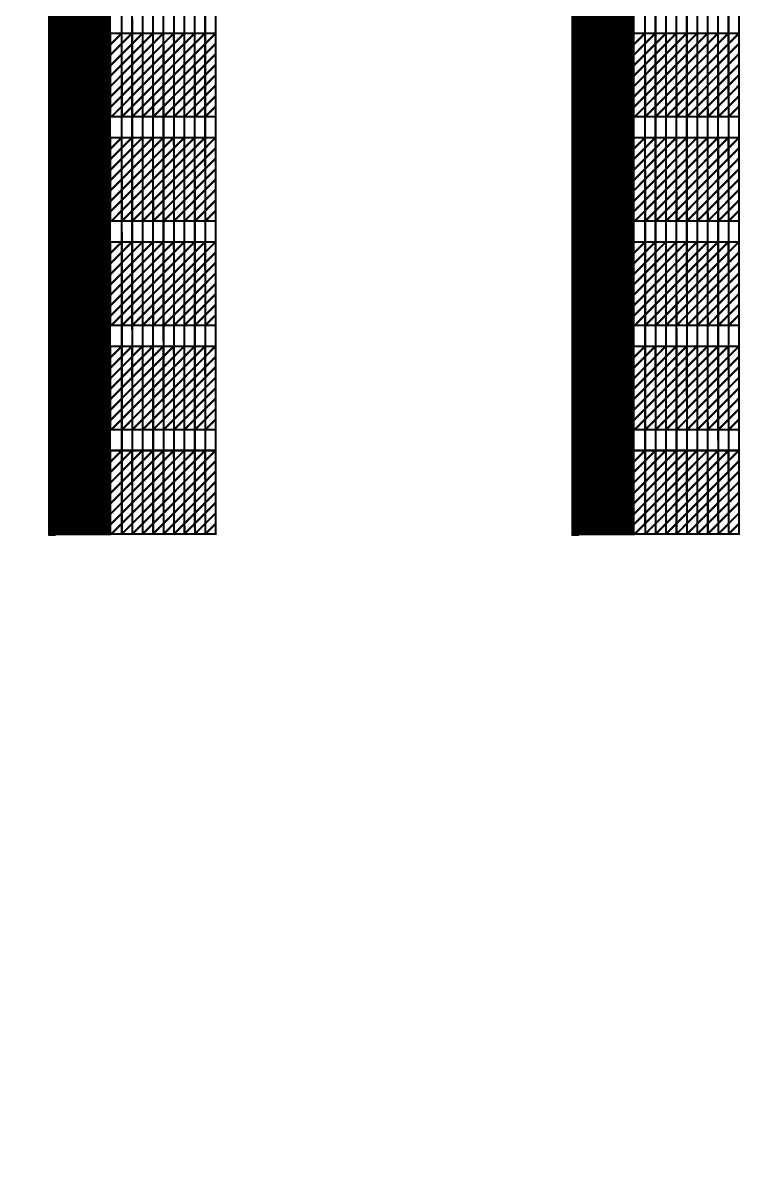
# Model space of a CAD drawing. Header units: millimetres. Extents: x -51 to 51, y -51 to 51.
# Drawn here: x -18.6 to -15.09, y -22.12 to -16.65 of the extents above; entities that cross this region are included whole.
import ezdxf

# ---------------------------------------------------------------- set-up
doc = ezdxf.new("R2010")
doc.units = ezdxf.units.MM
doc.linetypes.add('DASHED', pattern=[19.05, 12.7, -6.35])
for name, color, linetype in [('bottom_SU8', 5, 'Continuous'), ('metal', 43, 'Continuous'), ('reference', 18, 'DASHED')]:
    doc.layers.add(name, color=color, linetype=linetype)
doc.layers.add('top SU-8', color=3, linetype='Continuous', transparency=0.63)

msp = doc.modelspace()

# ---------------------------------------------------------------- linework, layer by layer
at = {"layer": 'bottom_SU8', "transparency": 33554544}
for points, const_width in [([(-18.3235, 5.9298), (-18.3235, -19.1017)], 0.3), ([(-15.8147, 5.9298), (-15.8147, -19.1017)], 0.3), ([(-18.1221, -19.0957), (-18.1267, -3.1964)], 0.01), ([(-18.0723, -19.0957), (-18.0767, -3.1964)], 0.01), ([(-18.0223, -19.0957), (-18.0267, -3.1964)], 0.01), ([(-17.9721, -19.0957), (-17.9767, -3.1961)], 0.01), ([(-17.9221, -19.0957), (-17.9267, -3.1964)], 0.01), ([(-17.8721, -19.0957), (-17.8767, -3.1961)], 0.01), ([(-17.8221, -19.0957), (-17.8263, -3.1961)], 0.01), ([(-17.7721, -19.0957), (-17.7767, -3.1961)], 0.01), ([(-17.7221, -19.0957), (-17.7267, -3.1961)], 0.01), ([(-17.6721, -19.0957), (-17.6766, -3.1921)], 0.01), ([(-15.6133, -19.0957), (-15.6178, -3.1964)], 0.01), ([(-15.5635, -19.0957), (-15.5678, -3.1964)], 0.01), ([(-15.5135, -19.0957), (-15.5178, -3.1964)], 0.01), ([(-15.4633, -19.0957), (-15.4678, -3.1961)], 0.01), ([(-15.4133, -19.0957), (-15.4178, -3.1964)], 0.01), ([(-15.3633, -19.0957), (-15.3678, -3.1961)], 0.01), ([(-15.3133, -19.0957), (-15.3175, -3.1961)], 0.01), ([(-15.2633, -19.0957), (-15.2678, -3.1961)], 0.01), ([(-15.2133, -19.0957), (-15.2178, -3.1961)], 0.01), ([(-15.1633, -19.0957), (-15.1678, -3.1921)], 0.01), ([(-18.2078, -16.7808), (-18.1229, -16.6957)], 0.01), ([(-18.2076, -16.8307), (-18.0729, -16.6957)], 0.01), ([(-18.2076, -16.8808), (-18.0229, -16.6957)], 0.01), ([(-18.2076, -16.9309), (-17.9729, -16.6957)], 0.01), ([(-18.2076, -16.981), (-17.9229, -16.6957)], 0.01), ([(-18.2076, -17.0311), (-17.8729, -16.6957)], 0.01), ([(-18.2076, -17.0812), (-17.8229, -16.6957)], 0.01), ([(-18.2076, -16.6957), (-17.6673, -16.6957)], 0.01), ([(-18.1721, -17.0957), (-17.7729, -16.6957)], 0.01), ([(-18.1221, -17.0957), (-18.1229, -16.6957)], 0.01), ([(-18.1221, -17.0957), (-17.7229, -16.6957)], 0.01), ([(-18.0721, -17.0957), (-18.0729, -16.6957)], 0.01), ([(-18.0721, -17.0957), (-17.6729, -16.6957)], 0.01), ([(-18.0221, -17.0957), (-18.0229, -16.6957)], 0.01), ([(-17.9721, -17.0957), (-17.9729, -16.6957)], 0.01), ([(-17.9221, -17.0957), (-17.9229, -16.6957)], 0.01), ([(-17.8721, -17.0957), (-17.8729, -16.6957)], 0.01), ([(-17.8221, -17.0957), (-17.8229, -16.6957)], 0.01), ([(-17.7721, -17.0957), (-17.7729, -16.6957)], 0.01), ([(-17.7221, -17.0957), (-17.7229, -16.6957)], 0.01), ([(-17.6721, -17.0957), (-17.6729, -16.6957)], 0.01), ([(-15.699, -16.7808), (-15.6141, -16.6957)], 0.01), ([(-15.6988, -16.8307), (-15.5641, -16.6957)], 0.01), ([(-15.6988, -16.8808), (-15.5141, -16.6957)], 0.01), ([(-15.6988, -16.9309), (-15.4641, -16.6957)], 0.01), ([(-15.6988, -16.981), (-15.4141, -16.6957)], 0.01), ([(-15.6988, -17.0311), (-15.3641, -16.6957)], 0.01), ([(-15.6988, -17.0812), (-15.3141, -16.6957)], 0.01), ([(-15.6988, -16.6957), (-15.1585, -16.6957)], 0.01), ([(-15.6633, -17.0957), (-15.2641, -16.6957)], 0.01), ([(-15.6133, -17.0957), (-15.6141, -16.6957)], 0.01), ([(-15.6133, -17.0957), (-15.2141, -16.6957)], 0.01), ([(-15.5633, -17.0957), (-15.5641, -16.6957)], 0.01), ([(-15.5633, -17.0957), (-15.1641, -16.6957)], 0.01), ([(-15.5133, -17.0957), (-15.5141, -16.6957)], 0.01), ([(-15.4633, -17.0957), (-15.4641, -16.6957)], 0.01), ([(-15.4133, -17.0957), (-15.4141, -16.6957)], 0.01), ([(-15.3633, -17.0957), (-15.3641, -16.6957)], 0.01), ([(-15.3133, -17.0957), (-15.3141, -16.6957)], 0.01), ([(-15.2633, -17.0957), (-15.2641, -16.6957)], 0.01), ([(-15.2133, -17.0957), (-15.2141, -16.6957)], 0.01), ([(-15.1633, -17.0957), (-15.1641, -16.6957)], 0.01), ([(-18.0221, -17.0957), (-17.6728, -16.7457)], 0.01), ([(-15.5133, -17.0957), (-15.164, -16.7457)], 0.01), ([(-17.9721, -17.0957), (-17.6727, -16.7957)], 0.01), ([(-15.4633, -17.0957), (-15.1639, -16.7957)], 0.01), ([(-17.9221, -17.0957), (-17.6726, -16.8457)], 0.01), ([(-15.4133, -17.0957), (-15.1638, -16.8457)], 0.01), ([(-17.8721, -17.0957), (-17.6725, -16.8957)], 0.01), ([(-15.3633, -17.0957), (-15.1637, -16.8957)], 0.01), ([(-17.8221, -17.0957), (-17.6724, -16.9457)], 0.01), ([(-15.3133, -17.0957), (-15.1636, -16.9457)], 0.01), ([(-17.7721, -17.0957), (-17.6723, -16.9957)], 0.01), ([(-15.2633, -17.0957), (-15.1635, -16.9957)], 0.01), ([(-17.7221, -17.0957), (-17.6722, -17.0457)], 0.01), ([(-15.2133, -17.0957), (-15.1634, -17.0457)], 0.01), ([(-18.2076, -17.0957), (-17.6672, -17.0957)], 0.01), ([(-15.6988, -17.0957), (-15.1584, -17.0957)], 0.01), ([(-18.2078, -17.2808), (-18.1229, -17.1957)], 0.01), ([(-18.2076, -17.3307), (-18.0729, -17.1957)], 0.01), ([(-18.2076, -17.3808), (-18.0229, -17.1957)], 0.01), ([(-18.2076, -17.4309), (-17.9729, -17.1957)], 0.01), ([(-18.2076, -17.481), (-17.9229, -17.1957)], 0.01), ([(-18.2076, -17.5311), (-17.8729, -17.1957)], 0.01), ([(-18.2076, -17.5812), (-17.8229, -17.1957)], 0.01), ([(-18.2076, -17.1957), (-17.6673, -17.1957)], 0.01), ([(-18.1721, -17.5957), (-17.7729, -17.1957)], 0.01), ([(-18.1221, -17.5957), (-18.1229, -17.1957)], 0.01), ([(-18.1221, -17.5957), (-17.7229, -17.1957)], 0.01), ([(-18.0721, -17.5957), (-18.0729, -17.1957)], 0.01), ([(-18.0721, -17.5957), (-17.6729, -17.1957)], 0.01), ([(-18.0221, -17.5957), (-18.0229, -17.1957)], 0.01), ([(-17.9721, -17.5957), (-17.9729, -17.1957)], 0.01), ([(-17.9221, -17.5957), (-17.9229, -17.1957)], 0.01), ([(-17.8721, -17.5957), (-17.8729, -17.1957)], 0.01), ([(-17.8221, -17.5957), (-17.8229, -17.1957)], 0.01), ([(-17.7721, -17.5957), (-17.7729, -17.1957)], 0.01), ([(-17.7221, -17.5957), (-17.7229, -17.1957)], 0.01), ([(-17.6721, -17.5957), (-17.6729, -17.1957)], 0.01), ([(-15.699, -17.2808), (-15.6141, -17.1957)], 0.01), ([(-15.6988, -17.3307), (-15.5641, -17.1957)], 0.01), ([(-15.6988, -17.3808), (-15.5141, -17.1957)], 0.01), ([(-15.6988, -17.4309), (-15.4641, -17.1957)], 0.01), ([(-15.6988, -17.481), (-15.4141, -17.1957)], 0.01), ([(-15.6988, -17.5311), (-15.3641, -17.1957)], 0.01), ([(-15.6988, -17.5812), (-15.3141, -17.1957)], 0.01), ([(-15.6988, -17.1957), (-15.1585, -17.1957)], 0.01), ([(-15.6633, -17.5957), (-15.2641, -17.1957)], 0.01), ([(-15.6133, -17.5957), (-15.6141, -17.1957)], 0.01), ([(-15.6133, -17.5957), (-15.2141, -17.1957)], 0.01), ([(-15.5633, -17.5957), (-15.5641, -17.1957)], 0.01), ([(-15.5633, -17.5957), (-15.1641, -17.1957)], 0.01), ([(-15.5133, -17.5957), (-15.5141, -17.1957)], 0.01), ([(-15.4633, -17.5957), (-15.4641, -17.1957)], 0.01), ([(-15.4133, -17.5957), (-15.4141, -17.1957)], 0.01), ([(-15.3633, -17.5957), (-15.3641, -17.1957)], 0.01), ([(-15.3133, -17.5957), (-15.3141, -17.1957)], 0.01), ([(-15.2633, -17.5957), (-15.2641, -17.1957)], 0.01), ([(-15.2133, -17.5957), (-15.2141, -17.1957)], 0.01), ([(-15.1633, -17.5957), (-15.1641, -17.1957)], 0.01), ([(-18.0221, -17.5957), (-17.6728, -17.2457)], 0.01), ([(-15.5133, -17.5957), (-15.164, -17.2457)], 0.01), ([(-17.9721, -17.5957), (-17.6727, -17.2957)], 0.01), ([(-15.4633, -17.5957), (-15.1639, -17.2957)], 0.01), ([(-17.9221, -17.5957), (-17.6726, -17.3457)], 0.01), ([(-15.4133, -17.5957), (-15.1638, -17.3457)], 0.01), ([(-17.8721, -17.5957), (-17.6725, -17.3957)], 0.01), ([(-15.3633, -17.5957), (-15.1637, -17.3957)], 0.01), ([(-17.8221, -17.5957), (-17.6724, -17.4457)], 0.01), ([(-15.3133, -17.5957), (-15.1636, -17.4457)], 0.01), ([(-17.7721, -17.5957), (-17.6723, -17.4957)], 0.01), ([(-15.2633, -17.5957), (-15.1635, -17.4957)], 0.01), ([(-17.7221, -17.5957), (-17.6722, -17.5457)], 0.01), ([(-15.2133, -17.5957), (-15.1634, -17.5457)], 0.01), ([(-18.2076, -17.5957), (-17.6672, -17.5957)], 0.01), ([(-15.6988, -17.5957), (-15.1584, -17.5957)], 0.01), ([(-18.2078, -17.7808), (-18.1229, -17.6957)], 0.01), ([(-18.2076, -17.8307), (-18.0729, -17.6957)], 0.01), ([(-18.2076, -17.8808), (-18.0229, -17.6957)], 0.01), ([(-18.2076, -17.9309), (-17.9729, -17.6957)], 0.01), ([(-18.2076, -17.981), (-17.9229, -17.6957)], 0.01), ([(-18.2076, -18.0311), (-17.8729, -17.6957)], 0.01), ([(-18.2076, -18.0812), (-17.8229, -17.6957)], 0.01), ([(-18.2076, -17.6957), (-17.6673, -17.6957)], 0.01), ([(-18.1721, -18.0957), (-17.7729, -17.6957)], 0.01), ([(-18.1221, -18.0957), (-18.1229, -17.6957)], 0.01), ([(-18.1221, -18.0957), (-17.7229, -17.6957)], 0.01), ([(-18.0721, -18.0957), (-18.0729, -17.6957)], 0.01), ([(-18.0721, -18.0957), (-17.6729, -17.6957)], 0.01), ([(-18.0221, -18.0957), (-18.0229, -17.6957)], 0.01), ([(-17.9721, -18.0957), (-17.9729, -17.6957)], 0.01), ([(-17.9221, -18.0957), (-17.9229, -17.6957)], 0.01), ([(-17.8721, -18.0957), (-17.8729, -17.6957)], 0.01), ([(-17.8221, -18.0957), (-17.8229, -17.6957)], 0.01), ([(-17.7721, -18.0957), (-17.7729, -17.6957)], 0.01), ([(-17.7221, -18.0957), (-17.7229, -17.6957)], 0.01), ([(-17.6721, -18.0957), (-17.6729, -17.6957)], 0.01), ([(-15.699, -17.7808), (-15.6141, -17.6957)], 0.01), ([(-15.6988, -17.8307), (-15.5641, -17.6957)], 0.01), ([(-15.6988, -17.8808), (-15.5141, -17.6957)], 0.01), ([(-15.6988, -17.9309), (-15.4641, -17.6957)], 0.01), ([(-15.6988, -17.981), (-15.4141, -17.6957)], 0.01), ([(-15.6988, -18.0311), (-15.3641, -17.6957)], 0.01), ([(-15.6988, -18.0812), (-15.3141, -17.6957)], 0.01), ([(-15.6988, -17.6957), (-15.1585, -17.6957)], 0.01), ([(-15.6633, -18.0957), (-15.2641, -17.6957)], 0.01), ([(-15.6133, -18.0957), (-15.6141, -17.6957)], 0.01), ([(-15.6133, -18.0957), (-15.2141, -17.6957)], 0.01), ([(-15.5633, -18.0957), (-15.5641, -17.6957)], 0.01), ([(-15.5633, -18.0957), (-15.1641, -17.6957)], 0.01), ([(-15.5133, -18.0957), (-15.5141, -17.6957)], 0.01), ([(-15.4633, -18.0957), (-15.4641, -17.6957)], 0.01), ([(-15.4133, -18.0957), (-15.4141, -17.6957)], 0.01), ([(-15.3633, -18.0957), (-15.3641, -17.6957)], 0.01), ([(-15.3133, -18.0957), (-15.3141, -17.6957)], 0.01), ([(-15.2633, -18.0957), (-15.2641, -17.6957)], 0.01), ([(-15.2133, -18.0957), (-15.2141, -17.6957)], 0.01), ([(-15.1633, -18.0957), (-15.1641, -17.6957)], 0.01), ([(-18.0221, -18.0957), (-17.6728, -17.7457)], 0.01), ([(-17.9721, -18.0957), (-17.6727, -17.7957)], 0.01), ([(-15.5133, -18.0957), (-15.164, -17.7457)], 0.01), ([(-15.4633, -18.0957), (-15.1639, -17.7957)], 0.01), ([(-17.9221, -18.0957), (-17.6726, -17.8457)], 0.01), ([(-15.4133, -18.0957), (-15.1638, -17.8457)], 0.01), ([(-17.8721, -18.0957), (-17.6725, -17.8957)], 0.01), ([(-15.3633, -18.0957), (-15.1637, -17.8957)], 0.01), ([(-17.8221, -18.0957), (-17.6724, -17.9457)], 0.01), ([(-15.3133, -18.0957), (-15.1636, -17.9457)], 0.01), ([(-17.7721, -18.0957), (-17.6723, -17.9957)], 0.01), ([(-15.2633, -18.0957), (-15.1635, -17.9957)], 0.01), ([(-17.7221, -18.0957), (-17.6722, -18.0457)], 0.01), ([(-15.2133, -18.0957), (-15.1634, -18.0457)], 0.01), ([(-18.2076, -18.0957), (-17.6672, -18.0957)], 0.01), ([(-15.6988, -18.0957), (-15.1584, -18.0957)], 0.01), ([(-18.2078, -18.2808), (-18.1229, -18.1957)], 0.01), ([(-18.2076, -18.3307), (-18.0729, -18.1957)], 0.01), ([(-18.2076, -18.3808), (-18.0229, -18.1957)], 0.01), ([(-18.2076, -18.4309), (-17.9729, -18.1957)], 0.01), ([(-18.2076, -18.481), (-17.9229, -18.1957)], 0.01), ([(-18.2076, -18.5311), (-17.8729, -18.1957)], 0.01), ([(-18.2076, -18.5812), (-17.8229, -18.1957)], 0.01), ([(-18.2076, -18.1957), (-17.6673, -18.1957)], 0.01), ([(-18.1721, -18.5957), (-17.7729, -18.1957)], 0.01), ([(-18.1221, -18.5957), (-18.1229, -18.1957)], 0.01), ([(-18.1221, -18.5957), (-17.7229, -18.1957)], 0.01), ([(-18.0721, -18.5957), (-18.0729, -18.1957)], 0.01), ([(-18.0721, -18.5957), (-17.6729, -18.1957)], 0.01), ([(-18.0221, -18.5957), (-18.0229, -18.1957)], 0.01), ([(-17.9721, -18.5957), (-17.9729, -18.1957)], 0.01), ([(-17.9221, -18.5957), (-17.9229, -18.1957)], 0.01), ([(-17.8721, -18.5957), (-17.8729, -18.1957)], 0.01), ([(-17.8221, -18.5957), (-17.8229, -18.1957)], 0.01), ([(-17.7721, -18.5957), (-17.7729, -18.1957)], 0.01), ([(-17.7221, -18.5957), (-17.7229, -18.1957)], 0.01), ([(-17.6721, -18.5957), (-17.6729, -18.1957)], 0.01), ([(-15.699, -18.2808), (-15.6141, -18.1957)], 0.01), ([(-15.6988, -18.3307), (-15.5641, -18.1957)], 0.01), ([(-15.6988, -18.3808), (-15.5141, -18.1957)], 0.01), ([(-15.6988, -18.4309), (-15.4641, -18.1957)], 0.01), ([(-15.6988, -18.481), (-15.4141, -18.1957)], 0.01), ([(-15.6988, -18.5311), (-15.3641, -18.1957)], 0.01), ([(-15.6988, -18.5812), (-15.3141, -18.1957)], 0.01), ([(-15.6988, -18.1957), (-15.1585, -18.1957)], 0.01), ([(-15.6633, -18.5957), (-15.2641, -18.1957)], 0.01), ([(-15.6133, -18.5957), (-15.6141, -18.1957)], 0.01), ([(-15.6133, -18.5957), (-15.2141, -18.1957)], 0.01), ([(-15.5633, -18.5957), (-15.5641, -18.1957)], 0.01), ([(-15.5633, -18.5957), (-15.1641, -18.1957)], 0.01), ([(-15.5133, -18.5957), (-15.5141, -18.1957)], 0.01), ([(-15.4633, -18.5957), (-15.4641, -18.1957)], 0.01), ([(-15.4133, -18.5957), (-15.4141, -18.1957)], 0.01), ([(-15.3633, -18.5957), (-15.3641, -18.1957)], 0.01), ([(-15.3133, -18.5957), (-15.3141, -18.1957)], 0.01), ([(-15.2633, -18.5957), (-15.2641, -18.1957)], 0.01), ([(-15.2133, -18.5957), (-15.2141, -18.1957)], 0.01), ([(-15.1633, -18.5957), (-15.1641, -18.1957)], 0.01), ([(-18.0221, -18.5957), (-17.6728, -18.2457)], 0.01), ([(-15.5133, -18.5957), (-15.164, -18.2457)], 0.01), ([(-17.9721, -18.5957), (-17.6727, -18.2957)], 0.01), ([(-17.9221, -18.5957), (-17.6726, -18.3457)], 0.01), ([(-15.4633, -18.5957), (-15.1639, -18.2957)], 0.01), ([(-15.4133, -18.5957), (-15.1638, -18.3457)], 0.01), ([(-17.8721, -18.5957), (-17.6725, -18.3957)], 0.01), ([(-15.3633, -18.5957), (-15.1637, -18.3957)], 0.01), ([(-17.8221, -18.5957), (-17.6724, -18.4457)], 0.01), ([(-15.3133, -18.5957), (-15.1636, -18.4457)], 0.01), ([(-17.7721, -18.5957), (-17.6723, -18.4957)], 0.01), ([(-15.2633, -18.5957), (-15.1635, -18.4957)], 0.01), ([(-17.7221, -18.5957), (-17.6722, -18.5457)], 0.01), ([(-15.2133, -18.5957), (-15.1634, -18.5457)], 0.01), ([(-18.2076, -18.5957), (-17.6672, -18.5957)], 0.01), ([(-15.6988, -18.5957), (-15.1584, -18.5957)], 0.01), ([(-18.2078, -18.7808), (-18.1229, -18.6957)], 0.01), ([(-18.2076, -18.8307), (-18.0729, -18.6957)], 0.01), ([(-18.2076, -18.8808), (-18.0229, -18.6957)], 0.01), ([(-18.2076, -18.9309), (-17.9729, -18.6957)], 0.01), ([(-18.2076, -18.981), (-17.9229, -18.6957)], 0.01), ([(-18.2076, -19.0311), (-17.8729, -18.6957)], 0.01), ([(-18.2076, -19.0812), (-17.8229, -18.6957)], 0.01), ([(-18.2076, -18.6957), (-17.6673, -18.6957)], 0.01), ([(-18.1721, -19.0957), (-17.7729, -18.6957)], 0.01), ([(-18.1221, -19.0957), (-18.1229, -18.6957)], 0.01), ([(-18.1221, -19.0957), (-17.7229, -18.6957)], 0.01), ([(-18.0721, -19.0957), (-18.0729, -18.6957)], 0.01), ([(-18.0721, -19.0957), (-17.6729, -18.6957)], 0.01), ([(-18.0221, -19.0957), (-18.0229, -18.6957)], 0.01), ([(-17.9721, -19.0957), (-17.9729, -18.6957)], 0.01), ([(-17.9221, -19.0957), (-17.9229, -18.6957)], 0.01), ([(-17.8721, -19.0957), (-17.8729, -18.6957)], 0.01), ([(-17.8221, -19.0957), (-17.8229, -18.6957)], 0.01), ([(-17.7721, -19.0957), (-17.7729, -18.6957)], 0.01), ([(-17.7221, -19.0957), (-17.7229, -18.6957)], 0.01), ([(-17.6721, -19.0957), (-17.6729, -18.6957)], 0.01), ([(-15.699, -18.7808), (-15.6141, -18.6957)], 0.01), ([(-15.6988, -18.8307), (-15.5641, -18.6957)], 0.01), ([(-15.6988, -18.8808), (-15.5141, -18.6957)], 0.01), ([(-15.6988, -18.9309), (-15.4641, -18.6957)], 0.01), ([(-15.6988, -18.981), (-15.4141, -18.6957)], 0.01), ([(-15.6988, -19.0311), (-15.3641, -18.6957)], 0.01), ([(-15.6988, -19.0812), (-15.3141, -18.6957)], 0.01), ([(-15.6988, -18.6957), (-15.1585, -18.6957)], 0.01), ([(-15.6633, -19.0957), (-15.2641, -18.6957)], 0.01), ([(-15.6133, -19.0957), (-15.6141, -18.6957)], 0.01), ([(-15.6133, -19.0957), (-15.2141, -18.6957)], 0.01), ([(-15.5633, -19.0957), (-15.5641, -18.6957)], 0.01), ([(-15.5633, -19.0957), (-15.1641, -18.6957)], 0.01), ([(-15.5133, -19.0957), (-15.5141, -18.6957)], 0.01), ([(-15.4633, -19.0957), (-15.4641, -18.6957)], 0.01), ([(-15.4133, -19.0957), (-15.4141, -18.6957)], 0.01), ([(-15.3633, -19.0957), (-15.3641, -18.6957)], 0.01), ([(-15.3133, -19.0957), (-15.3141, -18.6957)], 0.01), ([(-15.2633, -19.0957), (-15.2641, -18.6957)], 0.01), ([(-15.2133, -19.0957), (-15.2141, -18.6957)], 0.01), ([(-15.1633, -19.0957), (-15.1641, -18.6957)], 0.01), ([(-18.0221, -19.0957), (-17.6728, -18.7457)], 0.01), ([(-15.5133, -19.0957), (-15.164, -18.7457)], 0.01), ([(-17.9721, -19.0957), (-17.6727, -18.7957)], 0.01), ([(-15.4633, -19.0957), (-15.1639, -18.7957)], 0.01), ([(-17.9221, -19.0957), (-17.6726, -18.8457)], 0.01), ([(-15.4133, -19.0957), (-15.1638, -18.8457)], 0.01), ([(-17.8721, -19.0957), (-17.6725, -18.8957)], 0.01), ([(-17.8221, -19.0957), (-17.6724, -18.9457)], 0.01), ([(-15.3633, -19.0957), (-15.1637, -18.8957)], 0.01), ([(-15.3133, -19.0957), (-15.1636, -18.9457)], 0.01), ([(-17.7721, -19.0957), (-17.6723, -18.9957)], 0.01), ([(-15.2633, -19.0957), (-15.1635, -18.9957)], 0.01), ([(-17.7221, -19.0957), (-17.6722, -19.0457)], 0.01), ([(-15.2133, -19.0957), (-15.1634, -19.0457)], 0.01), ([(-18.2076, -19.0957), (-17.6672, -19.0957)], 0.01), ([(-15.6988, -19.0957), (-15.1584, -19.0957)], 0.01)]:
    msp.add_lwpolyline(points, dxfattribs=dict(at, const_width=const_width))
at = {"layer": 'metal', "transparency": 33554544}
for points, const_width in [([(-18.4295, -17.0957), (-18.4295, 7.0554)], 0.004), ([(-15.9207, -17.0957), (-15.9207, 7.0554)], 0.004), ([(-18.4475, -18.0957), (-18.4475, 6.4565)], 0.004), ([(-18.4385, -17.5957), (-18.4385, 6.4576)], 0.004), ([(-15.9387, -18.0957), (-15.9387, 6.4565)], 0.004), ([(-15.9297, -17.5957), (-15.9297, 6.4576)], 0.004), ([(-18.4655, -19.0957), (-18.4655, 5.8889)], 0.004), ([(-18.4565, -18.5957), (-18.4565, 5.8943)], 0.004), ([(-15.9567, -19.0957), (-15.9567, 5.8889)], 0.004), ([(-15.9477, -18.5957), (-15.9477, 5.8943)], 0.004), ([(-18.1824, -16.8054), (-18.0729, -16.6957)], 0.006), ([(-18.1823, -16.8554), (-18.0229, -16.6957)], 0.006), ([(-18.1823, -16.9055), (-17.9729, -16.6957)], 0.006), ([(-18.1823, -16.9556), (-17.9229, -16.6957)], 0.006), ([(-18.1823, -17.0558), (-17.8229, -16.6957)], 0.006), ([(-18.1823, -16.6957), (-17.6699, -16.6957)], 0.006), ([(-18.1822, -17.0056), (-17.8729, -16.6957)], 0.006), ([(-18.1822, -16.7551), (-18.1229, -16.6957)], 0.006), ([(-18.1721, -17.0957), (-17.7729, -16.6957)], 0.006), ([(-18.1221, -17.0957), (-18.1229, -16.6957)], 0.006), ([(-18.1221, -17.0957), (-17.7229, -16.6957)], 0.006), ([(-18.0721, -17.0957), (-18.0729, -16.6957)], 0.006), ([(-18.0721, -17.0957), (-17.6729, -16.6957)], 0.006), ([(-18.0221, -17.0957), (-18.0229, -16.6957)], 0.006), ([(-17.9721, -17.0957), (-17.9729, -16.6957)], 0.006), ([(-17.9221, -17.0957), (-17.9229, -16.6957)], 0.006), ([(-17.8721, -17.0957), (-17.8729, -16.6957)], 0.006), ([(-17.8221, -17.0957), (-17.8229, -16.6957)], 0.006), ([(-17.7721, -17.0957), (-17.7729, -16.6957)], 0.006), ([(-17.7221, -17.0957), (-17.7229, -16.6957)], 0.006), ([(-17.6721, -17.0957), (-17.6729, -16.6957)], 0.006), ([(-15.6736, -16.8054), (-15.5641, -16.6957)], 0.006), ([(-15.6735, -16.8554), (-15.5141, -16.6957)], 0.006), ([(-15.6735, -16.9055), (-15.4641, -16.6957)], 0.006), ([(-15.6735, -17.0558), (-15.3141, -16.6957)], 0.006), ([(-15.6735, -16.6957), (-15.1611, -16.6957)], 0.006), ([(-15.6734, -16.9556), (-15.4141, -16.6957)], 0.006), ([(-15.6734, -17.0056), (-15.3641, -16.6957)], 0.006), ([(-15.6734, -16.7551), (-15.6141, -16.6957)], 0.006), ([(-15.6633, -17.0957), (-15.2641, -16.6957)], 0.006), ([(-15.6133, -17.0957), (-15.6141, -16.6957)], 0.006), ([(-15.6133, -17.0957), (-15.2141, -16.6957)], 0.006), ([(-15.5633, -17.0957), (-15.5641, -16.6957)], 0.006), ([(-15.5633, -17.0957), (-15.1641, -16.6957)], 0.006), ([(-15.5133, -17.0957), (-15.5141, -16.6957)], 0.006), ([(-15.4633, -17.0957), (-15.4641, -16.6957)], 0.006), ([(-15.4133, -17.0957), (-15.4141, -16.6957)], 0.006), ([(-15.3633, -17.0957), (-15.3641, -16.6957)], 0.006), ([(-15.3133, -17.0957), (-15.3141, -16.6957)], 0.006), ([(-15.2633, -17.0957), (-15.2641, -16.6957)], 0.006), ([(-15.2133, -17.0957), (-15.2141, -16.6957)], 0.006), ([(-15.1633, -17.0957), (-15.1641, -16.6957)], 0.006), ([(-18.0221, -17.0957), (-17.6728, -16.7457)], 0.006), ([(-15.5133, -17.0957), (-15.164, -16.7457)], 0.006), ([(-17.9721, -17.0957), (-17.6727, -16.7957)], 0.006), ([(-15.4633, -17.0957), (-15.1639, -16.7957)], 0.006), ([(-17.9221, -17.0957), (-17.6726, -16.8457)], 0.006), ([(-15.4133, -17.0957), (-15.1638, -16.8457)], 0.006), ([(-17.8721, -17.0957), (-17.6725, -16.8957)], 0.006), ([(-15.3633, -17.0957), (-15.1637, -16.8957)], 0.006), ([(-17.8221, -17.0957), (-17.6724, -16.9457)], 0.006), ([(-15.3133, -17.0957), (-15.1636, -16.9457)], 0.006), ([(-17.7721, -17.0957), (-17.6723, -16.9957)], 0.006), ([(-15.2633, -17.0957), (-15.1635, -16.9957)], 0.006), ([(-17.7221, -17.0957), (-17.6722, -17.0457)], 0.006), ([(-15.2133, -17.0957), (-15.1634, -17.0457)], 0.006), ([(-18.1844, -17.0957), (-17.6696, -17.0957)], 0.006), ([(-15.6756, -17.0957), (-15.1608, -17.0957)], 0.006), ([(-18.1824, -17.3054), (-18.0729, -17.1957)], 0.006), ([(-18.1823, -17.3554), (-18.0229, -17.1957)], 0.006), ([(-18.1823, -17.4055), (-17.9729, -17.1957)], 0.006), ([(-18.1823, -17.4556), (-17.9229, -17.1957)], 0.006), ([(-18.1823, -17.5558), (-17.8229, -17.1957)], 0.006), ([(-18.1823, -17.1957), (-17.6699, -17.1957)], 0.006), ([(-18.1822, -17.5056), (-17.8729, -17.1957)], 0.006), ([(-18.1822, -17.2551), (-18.1229, -17.1957)], 0.006), ([(-18.1721, -17.5957), (-17.7729, -17.1957)], 0.006), ([(-18.1221, -17.5957), (-18.1229, -17.1957)], 0.006), ([(-18.1221, -17.5957), (-17.7229, -17.1957)], 0.006), ([(-18.0721, -17.5957), (-18.0729, -17.1957)], 0.006), ([(-18.0721, -17.5957), (-17.6729, -17.1957)], 0.006), ([(-18.0221, -17.5957), (-18.0229, -17.1957)], 0.006), ([(-17.9721, -17.5957), (-17.9729, -17.1957)], 0.006), ([(-17.9221, -17.5957), (-17.9229, -17.1957)], 0.006), ([(-17.8721, -17.5957), (-17.8729, -17.1957)], 0.006), ([(-17.8221, -17.5957), (-17.8229, -17.1957)], 0.006), ([(-17.7721, -17.5957), (-17.7729, -17.1957)], 0.006), ([(-17.7221, -17.5957), (-17.7229, -17.1957)], 0.006), ([(-17.6721, -17.5957), (-17.6729, -17.1957)], 0.006), ([(-15.6736, -17.3054), (-15.5641, -17.1957)], 0.006), ([(-15.6735, -17.3554), (-15.5141, -17.1957)], 0.006), ([(-15.6735, -17.4055), (-15.4641, -17.1957)], 0.006), ([(-15.6735, -17.5558), (-15.3141, -17.1957)], 0.006), ([(-15.6735, -17.1957), (-15.1611, -17.1957)], 0.006), ([(-15.6734, -17.4556), (-15.4141, -17.1957)], 0.006), ([(-15.6734, -17.5056), (-15.3641, -17.1957)], 0.006), ([(-15.6734, -17.2551), (-15.6141, -17.1957)], 0.006), ([(-15.6633, -17.5957), (-15.2641, -17.1957)], 0.006), ([(-15.6133, -17.5957), (-15.6141, -17.1957)], 0.006), ([(-15.6133, -17.5957), (-15.2141, -17.1957)], 0.006), ([(-15.5633, -17.5957), (-15.5641, -17.1957)], 0.006), ([(-15.5633, -17.5957), (-15.1641, -17.1957)], 0.006), ([(-15.5133, -17.5957), (-15.5141, -17.1957)], 0.006), ([(-15.4633, -17.5957), (-15.4641, -17.1957)], 0.006), ([(-15.4133, -17.5957), (-15.4141, -17.1957)], 0.006), ([(-15.3633, -17.5957), (-15.3641, -17.1957)], 0.006), ([(-15.3133, -17.5957), (-15.3141, -17.1957)], 0.006), ([(-15.2633, -17.5957), (-15.2641, -17.1957)], 0.006), ([(-15.2133, -17.5957), (-15.2141, -17.1957)], 0.006), ([(-15.1633, -17.5957), (-15.1641, -17.1957)], 0.006), ([(-18.0221, -17.5957), (-17.6728, -17.2457)], 0.006), ([(-15.5133, -17.5957), (-15.164, -17.2457)], 0.006), ([(-17.9721, -17.5957), (-17.6727, -17.2957)], 0.006), ([(-15.4633, -17.5957), (-15.1639, -17.2957)], 0.006), ([(-17.9221, -17.5957), (-17.6726, -17.3457)], 0.006), ([(-15.4133, -17.5957), (-15.1638, -17.3457)], 0.006), ([(-17.8721, -17.5957), (-17.6725, -17.3957)], 0.006), ([(-15.3633, -17.5957), (-15.1637, -17.3957)], 0.006), ([(-17.8221, -17.5957), (-17.6724, -17.4457)], 0.006), ([(-15.3133, -17.5957), (-15.1636, -17.4457)], 0.006), ([(-17.7721, -17.5957), (-17.6723, -17.4957)], 0.006), ([(-15.2633, -17.5957), (-15.1635, -17.4957)], 0.006), ([(-17.7221, -17.5957), (-17.6722, -17.5457)], 0.006), ([(-15.2133, -17.5957), (-15.1634, -17.5457)], 0.006), ([(-18.1844, -17.5957), (-17.6696, -17.5957)], 0.006), ([(-15.6756, -17.5957), (-15.1608, -17.5957)], 0.006), ([(-18.1824, -17.8054), (-18.0729, -17.6957)], 0.006), ([(-18.1823, -17.8554), (-18.0229, -17.6957)], 0.006), ([(-18.1823, -17.9055), (-17.9729, -17.6957)], 0.006), ([(-18.1823, -17.9556), (-17.9229, -17.6957)], 0.006), ([(-18.1823, -18.0558), (-17.8229, -17.6957)], 0.006), ([(-18.1823, -17.6957), (-17.6699, -17.6957)], 0.006), ([(-18.1822, -18.0056), (-17.8729, -17.6957)], 0.006), ([(-18.1822, -17.7551), (-18.1229, -17.6957)], 0.006), ([(-18.1721, -18.0957), (-17.7729, -17.6957)], 0.006), ([(-18.1221, -18.0957), (-18.1229, -17.6957)], 0.006), ([(-18.1221, -18.0957), (-17.7229, -17.6957)], 0.006), ([(-18.0721, -18.0957), (-18.0729, -17.6957)], 0.006), ([(-18.0721, -18.0957), (-17.6729, -17.6957)], 0.006), ([(-18.0221, -18.0957), (-18.0229, -17.6957)], 0.006), ([(-17.9721, -18.0957), (-17.9729, -17.6957)], 0.006), ([(-17.9221, -18.0957), (-17.9229, -17.6957)], 0.006), ([(-17.8721, -18.0957), (-17.8729, -17.6957)], 0.006), ([(-17.8221, -18.0957), (-17.8229, -17.6957)], 0.006), ([(-17.7721, -18.0957), (-17.7729, -17.6957)], 0.006), ([(-17.7221, -18.0957), (-17.7229, -17.6957)], 0.006), ([(-17.6721, -18.0957), (-17.6729, -17.6957)], 0.006), ([(-15.6736, -17.8054), (-15.5641, -17.6957)], 0.006), ([(-15.6735, -17.8554), (-15.5141, -17.6957)], 0.006), ([(-15.6735, -17.9055), (-15.4641, -17.6957)], 0.006), ([(-15.6735, -18.0558), (-15.3141, -17.6957)], 0.006), ([(-15.6735, -17.6957), (-15.1611, -17.6957)], 0.006), ([(-15.6734, -17.9556), (-15.4141, -17.6957)], 0.006), ([(-15.6734, -18.0056), (-15.3641, -17.6957)], 0.006), ([(-15.6734, -17.7551), (-15.6141, -17.6957)], 0.006), ([(-15.6633, -18.0957), (-15.2641, -17.6957)], 0.006), ([(-15.6133, -18.0957), (-15.6141, -17.6957)], 0.006), ([(-15.6133, -18.0957), (-15.2141, -17.6957)], 0.006), ([(-15.5633, -18.0957), (-15.5641, -17.6957)], 0.006), ([(-15.5633, -18.0957), (-15.1641, -17.6957)], 0.006), ([(-15.5133, -18.0957), (-15.5141, -17.6957)], 0.006), ([(-15.4633, -18.0957), (-15.4641, -17.6957)], 0.006), ([(-15.4133, -18.0957), (-15.4141, -17.6957)], 0.006), ([(-15.3633, -18.0957), (-15.3641, -17.6957)], 0.006), ([(-15.3133, -18.0957), (-15.3141, -17.6957)], 0.006), ([(-15.2633, -18.0957), (-15.2641, -17.6957)], 0.006), ([(-15.2133, -18.0957), (-15.2141, -17.6957)], 0.006), ([(-15.1633, -18.0957), (-15.1641, -17.6957)], 0.006), ([(-18.0221, -18.0957), (-17.6728, -17.7457)], 0.006), ([(-17.9721, -18.0957), (-17.6727, -17.7957)], 0.006), ([(-15.5133, -18.0957), (-15.164, -17.7457)], 0.006), ([(-15.4633, -18.0957), (-15.1639, -17.7957)], 0.006), ([(-17.9221, -18.0957), (-17.6726, -17.8457)], 0.006), ([(-15.4133, -18.0957), (-15.1638, -17.8457)], 0.006), ([(-17.8721, -18.0957), (-17.6725, -17.8957)], 0.006), ([(-15.3633, -18.0957), (-15.1637, -17.8957)], 0.006), ([(-17.8221, -18.0957), (-17.6724, -17.9457)], 0.006), ([(-15.3133, -18.0957), (-15.1636, -17.9457)], 0.006), ([(-17.7721, -18.0957), (-17.6723, -17.9957)], 0.006), ([(-15.2633, -18.0957), (-15.1635, -17.9957)], 0.006), ([(-17.7221, -18.0957), (-17.6722, -18.0457)], 0.006), ([(-15.2133, -18.0957), (-15.1634, -18.0457)], 0.006), ([(-18.1844, -18.0957), (-17.6696, -18.0957)], 0.006), ([(-15.6756, -18.0957), (-15.1608, -18.0957)], 0.006), ([(-18.1824, -18.3054), (-18.0729, -18.1957)], 0.006), ([(-18.1823, -18.3554), (-18.0229, -18.1957)], 0.006), ([(-18.1823, -18.4055), (-17.9729, -18.1957)], 0.006), ([(-18.1823, -18.4556), (-17.9229, -18.1957)], 0.006), ([(-18.1823, -18.5558), (-17.8229, -18.1957)], 0.006), ([(-18.1823, -18.1957), (-17.6699, -18.1957)], 0.006), ([(-18.1822, -18.5056), (-17.8729, -18.1957)], 0.006), ([(-18.1822, -18.2551), (-18.1229, -18.1957)], 0.006), ([(-18.1721, -18.5957), (-17.7729, -18.1957)], 0.006), ([(-18.1221, -18.5957), (-18.1229, -18.1957)], 0.006), ([(-18.1221, -18.5957), (-17.7229, -18.1957)], 0.006), ([(-18.0721, -18.5957), (-18.0729, -18.1957)], 0.006), ([(-18.0721, -18.5957), (-17.6729, -18.1957)], 0.006), ([(-18.0221, -18.5957), (-18.0229, -18.1957)], 0.006), ([(-17.9721, -18.5957), (-17.9729, -18.1957)], 0.006), ([(-17.9221, -18.5957), (-17.9229, -18.1957)], 0.006), ([(-17.8721, -18.5957), (-17.8729, -18.1957)], 0.006), ([(-17.8221, -18.5957), (-17.8229, -18.1957)], 0.006), ([(-17.7721, -18.5957), (-17.7729, -18.1957)], 0.006), ([(-17.7221, -18.5957), (-17.7229, -18.1957)], 0.006), ([(-17.6721, -18.5957), (-17.6729, -18.1957)], 0.006), ([(-15.6736, -18.3054), (-15.5641, -18.1957)], 0.006), ([(-15.6735, -18.3554), (-15.5141, -18.1957)], 0.006), ([(-15.6735, -18.4055), (-15.4641, -18.1957)], 0.006), ([(-15.6735, -18.5558), (-15.3141, -18.1957)], 0.006), ([(-15.6735, -18.1957), (-15.1611, -18.1957)], 0.006), ([(-15.6734, -18.4556), (-15.4141, -18.1957)], 0.006), ([(-15.6734, -18.5056), (-15.3641, -18.1957)], 0.006), ([(-15.6734, -18.2551), (-15.6141, -18.1957)], 0.006), ([(-15.6633, -18.5957), (-15.2641, -18.1957)], 0.006), ([(-15.6133, -18.5957), (-15.6141, -18.1957)], 0.006), ([(-15.6133, -18.5957), (-15.2141, -18.1957)], 0.006), ([(-15.5633, -18.5957), (-15.5641, -18.1957)], 0.006), ([(-15.5633, -18.5957), (-15.1641, -18.1957)], 0.006), ([(-15.5133, -18.5957), (-15.5141, -18.1957)], 0.006), ([(-15.4633, -18.5957), (-15.4641, -18.1957)], 0.006), ([(-15.4133, -18.5957), (-15.4141, -18.1957)], 0.006), ([(-15.3633, -18.5957), (-15.3641, -18.1957)], 0.006), ([(-15.3133, -18.5957), (-15.3141, -18.1957)], 0.006), ([(-15.2633, -18.5957), (-15.2641, -18.1957)], 0.006), ([(-15.2133, -18.5957), (-15.2141, -18.1957)], 0.006), ([(-15.1633, -18.5957), (-15.1641, -18.1957)], 0.006), ([(-18.0221, -18.5957), (-17.6728, -18.2457)], 0.006), ([(-15.5133, -18.5957), (-15.164, -18.2457)], 0.006), ([(-17.9721, -18.5957), (-17.6727, -18.2957)], 0.006), ([(-17.9221, -18.5957), (-17.6726, -18.3457)], 0.006), ([(-15.4633, -18.5957), (-15.1639, -18.2957)], 0.006), ([(-15.4133, -18.5957), (-15.1638, -18.3457)], 0.006), ([(-17.8721, -18.5957), (-17.6725, -18.3957)], 0.006), ([(-15.3633, -18.5957), (-15.1637, -18.3957)], 0.006), ([(-17.8221, -18.5957), (-17.6724, -18.4457)], 0.006), ([(-15.3133, -18.5957), (-15.1636, -18.4457)], 0.006), ([(-17.7721, -18.5957), (-17.6723, -18.4957)], 0.006), ([(-15.2633, -18.5957), (-15.1635, -18.4957)], 0.006), ([(-17.7221, -18.5957), (-17.6722, -18.5457)], 0.006), ([(-15.2133, -18.5957), (-15.1634, -18.5457)], 0.006), ([(-18.1844, -18.5957), (-17.6696, -18.5957)], 0.006), ([(-15.6756, -18.5957), (-15.1608, -18.5957)], 0.006), ([(-18.1824, -18.8054), (-18.0729, -18.6957)], 0.006), ([(-18.1823, -18.8554), (-18.0229, -18.6957)], 0.006), ([(-18.1823, -18.9055), (-17.9729, -18.6957)], 0.006), ([(-18.1823, -18.9556), (-17.9229, -18.6957)], 0.006), ([(-18.1823, -19.0558), (-17.8229, -18.6957)], 0.006), ([(-18.1823, -18.6957), (-17.6699, -18.6957)], 0.006), ([(-18.1822, -19.0056), (-17.8729, -18.6957)], 0.006), ([(-18.1822, -18.7551), (-18.1229, -18.6957)], 0.006), ([(-18.1721, -19.0957), (-17.7729, -18.6957)], 0.006), ([(-18.1221, -19.0957), (-18.1229, -18.6957)], 0.006), ([(-18.1221, -19.0957), (-17.7229, -18.6957)], 0.006), ([(-18.0721, -19.0957), (-18.0729, -18.6957)], 0.006), ([(-18.0721, -19.0957), (-17.6729, -18.6957)], 0.006), ([(-18.0221, -19.0957), (-18.0229, -18.6957)], 0.006), ([(-17.9721, -19.0957), (-17.9729, -18.6957)], 0.006), ([(-17.9221, -19.0957), (-17.9229, -18.6957)], 0.006), ([(-17.8721, -19.0957), (-17.8729, -18.6957)], 0.006), ([(-17.8221, -19.0957), (-17.8229, -18.6957)], 0.006), ([(-17.7721, -19.0957), (-17.7729, -18.6957)], 0.006), ([(-17.7221, -19.0957), (-17.7229, -18.6957)], 0.006), ([(-17.6721, -19.0957), (-17.6729, -18.6957)], 0.006), ([(-15.6736, -18.8054), (-15.5641, -18.6957)], 0.006), ([(-15.6735, -18.8554), (-15.5141, -18.6957)], 0.006), ([(-15.6735, -18.9055), (-15.4641, -18.6957)], 0.006), ([(-15.6735, -19.0558), (-15.3141, -18.6957)], 0.006), ([(-15.6735, -18.6957), (-15.1611, -18.6957)], 0.006), ([(-15.6734, -18.9556), (-15.4141, -18.6957)], 0.006), ([(-15.6734, -19.0056), (-15.3641, -18.6957)], 0.006), ([(-15.6734, -18.7551), (-15.6141, -18.6957)], 0.006), ([(-15.6633, -19.0957), (-15.2641, -18.6957)], 0.006), ([(-15.6133, -19.0957), (-15.6141, -18.6957)], 0.006), ([(-15.6133, -19.0957), (-15.2141, -18.6957)], 0.006), ([(-15.5633, -19.0957), (-15.5641, -18.6957)], 0.006), ([(-15.5633, -19.0957), (-15.1641, -18.6957)], 0.006), ([(-15.5133, -19.0957), (-15.5141, -18.6957)], 0.006), ([(-15.4633, -19.0957), (-15.4641, -18.6957)], 0.006), ([(-15.4133, -19.0957), (-15.4141, -18.6957)], 0.006), ([(-15.3633, -19.0957), (-15.3641, -18.6957)], 0.006), ([(-15.3133, -19.0957), (-15.3141, -18.6957)], 0.006), ([(-15.2633, -19.0957), (-15.2641, -18.6957)], 0.006), ([(-15.2133, -19.0957), (-15.2141, -18.6957)], 0.006), ([(-15.1633, -19.0957), (-15.1641, -18.6957)], 0.006), ([(-18.0221, -19.0957), (-17.6728, -18.7457)], 0.006), ([(-15.5133, -19.0957), (-15.164, -18.7457)], 0.006), ([(-17.9721, -19.0957), (-17.6727, -18.7957)], 0.006), ([(-15.4633, -19.0957), (-15.1639, -18.7957)], 0.006), ([(-17.9221, -19.0957), (-17.6726, -18.8457)], 0.006), ([(-15.4133, -19.0957), (-15.1638, -18.8457)], 0.006), ([(-17.8721, -19.0957), (-17.6725, -18.8957)], 0.006), ([(-17.8221, -19.0957), (-17.6724, -18.9457)], 0.006), ([(-15.3633, -19.0957), (-15.1637, -18.8957)], 0.006), ([(-15.3133, -19.0957), (-15.1636, -18.9457)], 0.006), ([(-17.7721, -19.0957), (-17.6723, -18.9957)], 0.006), ([(-15.2633, -19.0957), (-15.1635, -18.9957)], 0.006), ([(-17.7221, -19.0957), (-17.6722, -19.0457)], 0.006), ([(-15.2133, -19.0957), (-15.1634, -19.0457)], 0.006), ([(-18.1844, -19.0957), (-17.6696, -19.0957)], 0.006), ([(-15.6756, -19.0957), (-15.1608, -19.0957)], 0.006)]:
    msp.add_lwpolyline(points, dxfattribs=dict(at, const_width=const_width))
for points in [[(-18.4295, -16.6957), (-18.1772, -16.6957), (-18.1772, -17.0957), (-18.4295, -17.0957)], [(-15.9207, -16.6957), (-15.6684, -16.6957), (-15.6684, -17.0957), (-15.9207, -17.0957)], [(-18.4385, -17.1957), (-18.1772, -17.1957), (-18.1772, -17.5957), (-18.4385, -17.5957)], [(-15.9297, -17.1957), (-15.6684, -17.1957), (-15.6684, -17.5957), (-15.9297, -17.5957)], [(-18.4475, -17.6957), (-18.1772, -17.6957), (-18.1772, -18.0957), (-18.4475, -18.0957)], [(-15.9387, -17.6957), (-15.6684, -17.6957), (-15.6684, -18.0957), (-15.9387, -18.0957)], [(-18.4565, -18.1957), (-18.1772, -18.1957), (-18.1772, -18.5957), (-18.4565, -18.5957)], [(-15.9477, -18.1957), (-15.6684, -18.1957), (-15.6684, -18.5957), (-15.9477, -18.5957)], [(-18.4655, -18.6957), (-18.1772, -18.6957), (-18.1772, -19.0957), (-18.4655, -19.0957)], [(-15.9567, -18.6957), (-15.6684, -18.6957), (-15.6684, -19.0957), (-15.9567, -19.0957)]]:
    msp.add_lwpolyline(points, close=True, dxfattribs=at)
at = {"layer": 'reference'}
msp.add_circle((0, 0), 38.1, dxfattribs=at)
at = {"layer": 'top SU-8', "transparency": 33554544}
for points in [[(-18.1736, -3.1692), (-18.4735, -3.1692), (-18.4737, -19.1018), (-18.4406, -19.1018)], [(-15.6648, -3.1692), (-15.9647, -3.1692), (-15.9649, -19.1018), (-15.9318, -19.1018)]]:
    msp.add_lwpolyline(points, close=True, dxfattribs=at)

doc.saveas('drawing.dxf')
